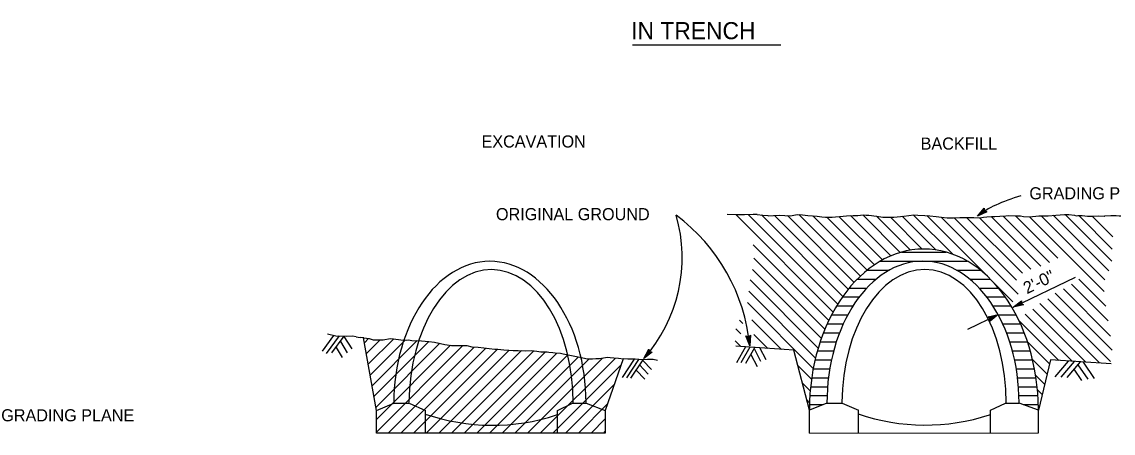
# Model space of a CAD drawing. Extents: x -894 to 866, y -476 to 714.
# Drawn here: x -128 to 511, y -34 to 206 of the extents above; entities that cross this region are included whole.
import ezdxf

# ---------------------------------------------------------------- set-up
doc = ezdxf.new("R2010")
doc.units = 0
for name, color, linetype in [('56 Stage 3 Anno', 7, 'Continuous'), ('57 Undefined', 7, 'Continuous'), ('59 Sndwall Anno', 7, 'Continuous'), ('60 Nongeo Data', 7, 'Continuous')]:
    doc.layers.add(name, color=color, linetype=linetype)

msp = doc.modelspace()

# ---------------------------------------------------------------- linework, layer by layer
at = {"layer": '56 Stage 3 Anno'}
for p, q in [((431.7844, 92.568), (435.7103, 97.2964)), ((432.8816, 93.4232), (435.745, 96.8684)), ((433.969, 94.2598), (435.8174, 96.4862)), ((435.0611, 95.1054), (435.8521, 96.0582)), ((435.7103, 97.2964), (435.7103, 97.2964)), ((435.7103, 97.2964), (435.8934, 95.755)), ((437.3466, 95.1865), (431.7844, 92.568)), ((431.7844, 92.568), (431.7844, 92.568)), ((436.9576, 95.335), (432.8753, 93.4133)), ((436.5525, 95.4759), (433.969, 94.2598)), ((436.2009, 95.6421), (435.0611, 95.1054)), ((435.8934, 95.755), (437.3466, 95.1865)), ((437.3466, 95.1865), (437.3466, 95.1865)), ((452.7202, 39.2162), (489.241, 56.8859)), ((452.7202, 39.2162), (457.5418, 43.0264)), ((458.7048, 40.6229), (452.7202, 39.2162)), ((452.7202, 39.2162), (452.7202, 39.2162)), ((458.3548, 40.8489), (453.9627, 39.8166)), ((453.9705, 39.8248), (457.4871, 42.6008)), ((455.2079, 40.4174), (457.4784, 42.2115)), ((457.9879, 41.0709), (455.2079, 40.4174)), ((456.452, 41.0182), (457.4233, 41.7855)), ((457.678, 41.3063), (456.452, 41.0182)), ((457.5418, 43.0264), (457.4009, 41.4807)), ((457.4009, 41.4807), (458.7048, 40.6229)), ((457.5418, 43.0264), (457.5418, 43.0264)), ((458.7048, 40.6229), (458.7048, 40.6229)), ((426.1045, 26.339), (443.9662, 34.9808)), ((437.9816, 33.5737), (443.9662, 34.9808)), ((439.2855, 32.7162), (437.9816, 33.5737)), ((437.9816, 33.5737), (437.9816, 33.5737)), ((438.3316, 33.3477), (442.7241, 34.3804)), ((438.6985, 33.126), (441.4784, 33.7792)), ((439.0084, 32.8906), (440.2343, 33.1788)), ((443.9662, 34.9808), (439.1446, 31.1701)), ((439.1446, 31.1701), (439.2855, 32.7162)), ((442.7158, 34.3717), (439.1993, 31.5961)), ((441.4784, 33.7792), (439.208, 31.9851)), ((440.2343, 33.1788), (439.2631, 32.4111)), ((443.9662, 34.9808), (443.9662, 34.9808)), ((439.1446, 31.1705), (439.1446, 31.1705)), ((298.3807, 16.7237), (296.1878, 22.465)), ((296.1878, 22.465), (296.1878, 22.465)), ((296.1878, 22.465), (297.6205, 21.8678)), ((298.1736, 18.0993), (296.5775, 22.2851)), ((297.9787, 19.4572), (296.9464, 22.1603)), ((297.7779, 20.8241), (297.3362, 21.9804)), ((297.6205, 21.8678), (298.8287, 22.8552)), ((297.8697, 22.08), (297.7779, 20.8241)), ((298.187, 22.3052), (297.9787, 19.4572)), ((298.5086, 22.5891), (298.1795, 18.0891)), ((298.8287, 22.8552), (298.3807, 16.7237)), ((298.8287, 22.8552), (298.8287, 22.8552)), ((236.419, 9.1879), (239.2292, 14.6536)), ((236.419, 9.1879), (239.2292, 14.6536)), ((241.2832, 12.9477), (236.419, 9.1879)), ((241.2832, 12.9477), (236.419, 9.1879)), ((240.8714, 13.0084), (237.3013, 10.2489)), ((240.8714, 13.0084), (237.3013, 10.2489)), ((237.3052, 10.2603), (239.3556, 14.2434)), ((237.3052, 10.2603), (239.3556, 14.2434)), ((238.1859, 11.3119), (239.5092, 13.8855)), ((238.1859, 11.3119), (239.5092, 13.8855)), ((240.4454, 13.0584), (238.1859, 11.3119)), ((240.4454, 13.0584), (238.1859, 11.3119)), ((239.0694, 12.3741), (239.6355, 13.4749)), ((239.0694, 12.3741), (239.6355, 13.4749)), ((240.0659, 13.1442), (239.0694, 12.3741)), ((240.0659, 13.1442), (239.0694, 12.3741)), ((239.2292, 14.6536), (239.7414, 13.1883)), ((239.2292, 14.6536), (239.7414, 13.1883)), ((239.2292, 14.6532), (239.2292, 14.6532)), ((239.2292, 14.6532), (239.2292, 14.6532)), ((239.7414, 13.1883), (241.2832, 12.9477)), ((239.7414, 13.1883), (241.2832, 12.9477)), ((241.2832, 12.9477), (241.2832, 12.9477)), ((241.2832, 12.9477), (241.2832, 12.9477)), ((298.3807, 16.7237), (298.3807, 16.7237)), ((236.419, 9.1879), (236.419, 9.1879)), ((236.419, 9.1879), (236.419, 9.1879))]:
    msp.add_line(p, q, dxfattribs=at)
for centre, radius, start, end in [((169.3615, 68.3964), 89.4559, 318.5571528, 16.0222111), ((191.0371, 6.5352), 107.8258, 5.4220083, 53.3887889)]:
    msp.add_arc(centre, radius, start, end, dxfattribs=at)
msp.add_ellipse((522.6385, 75.2835), major_axis=(-99.4917, 3.1091), ratio=0.36514398, start_param=5.44119853, end_param=5.87467606, dxfattribs=at)
at = {"layer": '57 Undefined'}
msp.add_line((229.7647, 192.7832), (316.6515, 192.7832), dxfattribs=at)
at = {"layer": '59 Sndwall Anno'}
for p, q in [((54.5985, 22.7583), (47.8792, 13.6387)), ((57.8111, 22.4607), (50.2229, 12.1619)), ((60.667, 22.3418), (53.4662, 12.5686)), ((58.5855, 19.3001), (62.6316, 12.554)), ((60.6083, 22.156), (65.3087, 14.8147)), ((56.0867, 15.7899), (59.6568, 9.8765)), ((295.8787, 15.9981), (290.6417, 6.804)), ((298.4567, 15.8438), (293.2193, 6.6493)), ((301.2405, 15.5859), (296.0031, 6.3914)), ((301.0937, 14.7064), (304.7677, 7.7836)), ((304.187, 15.6343), (307.8606, 8.7115)), ((230.7127, 8.9348), (223.5769, -1.8424)), ((233.271, 8.6371), (226.1352, -2.14)), ((235.71, 8.5182), (228.5745, -2.2589)), ((235.7848, 8.1525), (240.9044, 2.8233)), ((298.9799, 11.5615), (302.6539, 4.6387)), ((484.9221, 7.7891), (477.1012, -1.3896)), ((488.376, 7.5316), (480.5555, -1.6471)), ((492.0366, 7.3769), (484.2158, -1.8018)), ((493.7094, 7.1292), (500.2449, -2.479)), ((231.9174, 2.5005), (237.0375, -2.8286)), ((233.8214, 5.4753), (238.9411, 0.1462)), ((488.2445, 3.0048), (492.7776, -3.6593)), ((490.5646, 5.6344), (496.3921, -2.9333))]:
    msp.add_line(p, q, dxfattribs=at)
for points in [[(347.2054, 36.4178), (290.3654, 93.2582)], [(349.9389, 41.1091), (297.7275, 93.32)], [(352.9026, 45.5697), (305.2311, 93.2417)], [(356.1018, 49.7953), (312.9027, 92.994)], [(359.5451, 53.7768), (320.4661, 92.8558)], [(363.2459, 57.5004), (327.2157, 93.5306)], [(367.2235, 60.9472), (335.4314, 92.7397)], [(371.5018, 64.0933), (343.5645, 92.031)], [(376.1175, 66.9027), (350.6546, 92.3653)], [(381.1246, 69.3201), (357.5097, 92.935)], [(386.588, 71.2815), (364.5585, 93.311)], [(392.6293, 72.6645), (372.7223, 92.5716)], [(399.427, 73.2917), (380.7856, 91.933)], [(407.3565, 72.7866), (387.666, 92.4771)], [(417.3324, 70.235), (394.3356, 93.2318)], [(436.8458, 58.1469), (402.0699, 92.9224)], [(455.5583, 46.8583), (410.4702, 91.9468)], [(454.7119, 55.1295), (418.1683, 91.6736)], [(458.1379, 59.128), (425.4328, 91.8334)], [(463.1308, 61.5598), (433.0607, 91.6299)], [(468.8831, 63.2319), (439.7615, 92.3539)], [(474.0662, 65.474), (446.9335, 92.6062)], [(478.8961, 68.0685), (454.1603, 92.8043)], [(505.985, 48.404), (462.2138, 92.1755)], [(506.4307, 55.3831), (469.1394, 92.6743)], [(508.7539, 60.4843), (476.1516, 93.0869)], [(510.4795, 66.1835), (483.1886, 93.4743)], [(510.7807, 73.3067), (491.0898, 92.998)], [(511.0822, 80.4303), (498.9287, 92.5834)], [(506.3433, 92.5936), (506.3055, 92.631)], [(344.696, 31.5028), (300.3472, 75.8515)], [(387.3868, 71.5051), (413.3986, 71.5051)], [(342.4117, 26.3623), (300.7933, 67.9807)], [(374.9679, 66.2551), (425.8174, 66.2551)], [(340.3554, 20.9942), (299.9394, 61.4098)], [(367.2959, 61.0051), (380.275, 61.0051)], [(419.5049, 61.0051), (433.4899, 61.0051)], [(338.5338, 15.391), (298.6827, 55.2421)], [(361.4408, 55.7551), (372.5498, 55.7551)], [(427.23, 55.7551), (439.3446, 55.7551)], [(452.5595, 42.4327), (441.5812, 53.411)], [(508.3055, 31.2347), (486.7917, 52.7484)], [(507.0244, 39.9402), (491.1939, 55.7707)], [(336.9527, 9.5473), (297.8106, 48.6898)], [(352.6822, 45.2552), (362.5144, 45.2552)], [(356.6814, 50.5051), (366.9502, 50.5051)], [(432.8296, 50.5051), (444.104, 50.5051)], [(437.2655, 45.2552), (448.1032, 45.2552)], [(510.6507, 14.0399), (477.2788, 47.4118)], [(509.8051, 22.3103), (482.1127, 50.0027)], [(335.6298, 3.4458), (297.0413, 42.0343)], [(349.2645, 40.0052), (358.851, 40.0052)], [(440.9288, 40.0052), (451.5209, 40.0052)], [(503.1925, 6.6489), (468.3374, 41.504)], [(509.8035, 7.4623), (473.0457, 44.2205)], [(317.0499, 14.6013), (299.6823, 31.9686)], [(346.318, 34.7552), (355.7806, 34.7552)], [(443.9993, 34.7552), (454.4678, 34.7552)], [(487.35, 7.6422), (459.8233, 35.169)], [(495.2712, 7.1458), (464.2469, 38.1701)], [(293.0909, 23.7107), (290.1764, 26.6253)], [(294.4071, 29.8194), (292.4709, 31.7556)], [(343.7672, 29.5052), (353.1806, 29.5052)], [(446.5997, 29.5052), (457.0186, 29.5052)], [(479.4284, 8.1391), (456.1119, 31.456)], [(72.6914, 18.4879), (75.1595, 20.956)], [(73.8032, 12.1749), (81.8457, 20.2174)], [(74.9146, 5.8623), (89.852, 20.7993)], [(76.0264, -0.4507), (96.5287, 20.0517)], [(77.1382, -6.7636), (103.6173, 19.7154)], [(293.1776, 16.1993), (289.8224, 19.5548)], [(309.0925, 15.134), (300.8665, 23.3599)], [(341.566, 24.2552), (350.9759, 24.2552)], [(448.8044, 24.2552), (459.2197, 24.2552)], [(78.2496, -13.0766), (110.4571, 19.1304)], [(79.3614, -19.3896), (116.8897, 18.1391)], [(79.663, -26.5128), (123.1578, 16.9824)], [(79.663, -33.9376), (130.4232, 16.8229)], [(86.5914, -34.4333), (136.9755, 15.9505)], [(94.0185, -34.4309), (143.7672, 15.3178)], [(101.4453, -34.4289), (150.603, 14.7292)], [(108.872, -34.4266), (157.4814, 14.1828)], [(116.2988, -34.4242), (164.6113, 13.8879)], [(123.7255, -34.4222), (171.8829, 13.7347)], [(131.1523, -34.4203), (178.6813, 13.1088)], [(338.0582, 13.7552), (347.5558, 13.7552)], [(339.672, 19.0052), (349.1121, 19.0052)], [(450.6682, 19.0052), (461.1134, 19.0052)], [(452.2241, 13.7552), (462.7276, 13.7552)], [(474.0355, 6.1076), (461.1008, 19.0422)], [(138.579, -34.4179), (185.423, 12.4261)], [(146.0058, -34.4156), (191.8825, 11.4607)], [(153.4326, -34.4136), (197.9695, 10.1233)], [(160.8593, -34.4112), (204.3112, 9.0407)], [(168.2861, -34.4093), (212.2021, 9.5068)], [(175.7132, -34.4069), (219.6631, 9.543)], [(336.7027, 8.5052), (346.2798, 8.5052)], [(453.5005, 8.5052), (464.0827, 8.5052)], [(472.5863, 0.1324), (464.0414, 8.6773)], [(183.1396, -34.4049), (223.106, 5.5615)], [(334.5794, -2.9282), (326.5728, 5.0781)], [(335.594, 3.2552), (345.2664, 3.2552)], [(454.5135, 3.2552), (465.1914, 3.2552)], [(190.5663, -34.4026), (219.1163, -5.853)], [(333.822, -9.5959), (329.1665, -4.94)], [(334.7113, -1.9948), (344.5011, -1.9948)], [(455.2792, -1.9948), (466.0741, -1.9948)], [(471.137, -5.8432), (465.8575, -0.5637)], [(333.6074, -12.4947), (343.6672, -12.4947)], [(334.0515, -7.2447), (343.9672, -7.2447)], [(455.8127, -7.2447), (466.7339, -7.2447)], [(456.1131, -12.4947), (467.178, -12.4947)], [(469.6878, -11.8188), (466.9122, -9.0428)], [(197.9935, -34.4006), (215.1261, -17.2676)], [(333.3712, -17.7447), (341.4731, -17.7447)], [(458.5142, -17.7447), (467.4142, -17.7447)], [(205.4203, -34.3982), (213.786, -26.0325)]]:
    msp.add_lwpolyline(points, dxfattribs=at)
at = {"layer": '60 Nongeo Data'}
for p, q in [((79.6626, -21.1014), (72.1981, 21.2898)), ((324.2448, 14.1194), (290.2134, 16.3981)), ((333.331, -21.027), (324.2448, 14.0698)), ((224.3375, 9.0836), (213.786, -21.1014)), ((474.6016, 8.4418), (467.4544, -21.027)), ((510.1417, 6.2131), (474.6016, 8.4418)), ((79.6626, -21.1014), (89.9181, -16.9672)), ((89.9181, -16.9672), (98.7276, -16.9672)), ((98.8161, -16.9672), (108.3677, -21.1014)), ((185.7195, -21.1014), (194.6329, -16.9672)), ((194.6329, -16.9672), (202.5254, -16.9672)), ((202.5254, -16.9672), (213.786, -21.1014)), ((343.5865, -16.8928), (333.331, -21.027)), ((343.5865, -16.8928), (352.4845, -16.8928)), ((352.4845, -16.8928), (362.0357, -21.027)), ((439.3879, -21.027), (448.3013, -16.8928)), ((448.3013, -16.8928), (456.1938, -16.8928)), ((467.4544, -21.027), (456.1938, -16.8928)), ((79.6626, -34.4352), (79.6626, -21.1014)), ((108.3677, -34.4352), (108.3677, -21.1014)), ((185.2408, -23.8069), (185.7195, -23.6305)), ((185.7195, -34.4352), (185.7195, -21.1014)), ((213.786, -21.1014), (213.786, -34.3959)), ((333.331, -34.3884), (333.331, -21.027)), ((362.0357, -34.3608), (362.0357, -21.027)), ((438.9092, -23.7325), (439.4025, -23.5506)), ((439.3879, -34.3215), (439.3879, -21.027)), ((467.4544, -34.3215), (467.4544, -21.027)), ((213.7899, -34.3959), (79.6626, -34.4352)), ((333.331, -34.3608), (467.4583, -34.3215))]:
    msp.add_line(p, q, dxfattribs=at)
for points in [[(302.6523, 93.4661), (302.5937, 93.4712), (300.3815, 93.52), (295.3039, 93.3692), (291.2319, 93.2684), (285.1496, 93.5653)], [(302.6523, 93.4661), (306.0118, 93.1736), (309.0279, 92.9255), (309.1787, 92.8263), (312.2956, 92.9763), (315.7141, 93.0767), (318.881, 92.8787), (322.2492, 92.8299), (326.1708, 93.6271), (329.3881, 93.3295), (332.3539, 92.9326), (337.8834, 92.5858), (340.6979, 92.1885), (342.8597, 92.0401), (346.6802, 91.9913), (348.6408, 92.0913), (351.205, 92.4405), (355.0259, 92.8397), (358.9471, 92.9901), (361.7625, 92.9413), (364.779, 93.3401), (366.6388, 93.0917), (368.2475, 93.0425), (372.5703, 92.596), (376.29, 91.9999), (382.8254, 91.9023), (388.7077, 92.6007), (394.4892, 93.2491), (396.9525, 93.2003), (400.8734, 93.0023), (403.8391, 92.8043), (407.5588, 92.3574), (410.7257, 91.9106), (414.0435, 91.5633), (417.8139, 91.6641), (421.534, 91.7645), (427.2651, 91.8657), (429.6277, 91.7669), (433.3474, 91.6188), (434.4033, 91.818), (435.3588, 91.9677), (437.3194, 92.1673), (439.9336, 92.3669), (441.995, 92.3677), (444.8603, 92.5177), (448.3796, 92.668), (450.2398, 92.8677), (453.8591, 92.8188), (456.9257, 92.6704), (458.7855, 92.4224), (462.2036, 92.1743), (467.7339, 92.6736), (470.5492, 92.6743), (473.2138, 92.8243), (477.6882, 93.224), (480.202, 93.4236), (482.8662, 93.4743), (485.2791, 93.4747), (488.5969, 93.0779), (489.552, 92.7299), (490.5575, 93.0287), (493.1213, 92.8803), (496.2882, 92.5826), (499.1031, 92.5834), (502.924, 92.7338), (506.1913, 92.5854), (506.4594, 92.5999)], [(519.2118, 92.4401), (516.5976, 92.5885), (514.8885, 92.5381), (513.0283, 92.6869), (509.8614, 92.7854), (506.4594, 92.5999)], [(67.9064, 21.9072), (65.7571, 22.402), (61.9363, 22.202), (55.954, 22.3993), (51.0784, 23.4426)], [(67.9268, 21.8591), (70.1882, 21.4824)], [(72.2827, 21.2717), (71.9394, 21.3091), (70.1882, 21.4824)], [(72.3115, 21.2686), (75.5587, 20.9123), (77.7197, 20.2162), (83.702, 20.2182), (87.674, 20.9658), (89.735, 20.817), (94.0075, 20.1713), (97.1244, 20.0229), (98.4819, 20.1229), (100.4921, 19.8249), (106.1224, 19.6276), (110.4452, 19.1316), (113.713, 18.8339), (119.8448, 17.4922), (123.7153, 16.8965), (128.0889, 16.8481), (132.6133, 16.7997), (135.6791, 16.0044), (139.2479, 15.856), (142.616, 15.4095), (145.7326, 15.1615), (149.0503, 14.8143), (150.8597, 14.7151), (154.3786, 14.4178), (157.1936, 14.2198), (159.9081, 13.8721), (162.7231, 13.9725), (167.1471, 13.7745), (170.5152, 13.9249), (173.7321, 13.478), (176.0947, 13.1804), (179.664, 13.082), (180.7195, 12.8832), (182.9817, 12.7843), (184.4896, 12.4863), (187.5557, 12.2883), (189.1644, 11.8907), (192.9341, 11.2946), (197.8092, 10.1517), (200.6242, 9.6548), (203.288, 9.0588), (206.0529, 9.0096), (206.2037, 9.0096), (208.3155, 9.2096), (210.3261, 9.2099), (215.0525, 9.9576), (216.5604, 9.8588), (218.7218, 9.6103), (221.4868, 9.4123), (224.4525, 9.1147), (224.482, 9.1115)], [(244.3796, 8.1781), (241.9166, 8.5753), (238.5985, 8.5745), (235.5824, 8.5237), (231.3096, 8.9206), (229.1982, 8.9198), (226.936, 8.8694), (224.3415, 9.1257)], [(333.4082, -16.6065), (331.7598, -14.9581)], [(212.847, -34.3963), (213.786, -33.4569)]]:
    msp.add_lwpolyline(points, dxfattribs=at)
for centre in [(147.5692, 91.6089), (401.2375, 91.6833)]:
    msp.add_arc(centre, 121.4081, 251.1415778, 288.0767111, dxfattribs=at)
for centre, major_axis, ratio, start_param, end_param in [((400.3928, -21.0268), (0, -94.3264), 0.71095388, 1.57728789, 4.71128336), ((146.2218, -16.9673), (0, -83.1065), 0.67748897, 1.57414091, 4.71328225), ((399.8901, -16.8929), (0, -83.1065), 0.67748897, 1.57414091, 4.71328225), ((146.8143, -16.8773), (-0.5835, -78.1417), 0.61534659, 1.57589007, 4.71231985), ((400.4826, -16.8029), (-0.5835, -78.1417), 0.61534659, 1.57780397, 4.7123197)]:
    msp.add_ellipse(centre, major_axis=major_axis, ratio=ratio, start_param=start_param, end_param=end_param, dxfattribs=at)

# ---------------------------------------------------------------- texts
at = {"layer": '57 Undefined'}
for s, height, p in [('IN TRENCH', 10, (228.9544, 196.1297)), ('GRADING PLANE', 7.0866, (462.1894, 102.3944)), ('ORIGINAL GROUND', 7.0866, (149.7384, 90.1942)), ('GRADING PLANE', 7.0866, (-140.0649, -27.5203))]:
    msp.add_text(s, height=height, dxfattribs=at).set_placement(p)
for s, rotation, p in [('EXCAVATION', 0.0168278, (141.2775, 132.7235)), ('BACKFILL', 0.0168278, (398.5147, 131.5054)), ('2\'-0"', 25.8186167, (460.7786, 46.8092))]:
    msp.add_text(s, height=7.0866, rotation=rotation, dxfattribs=at).set_placement(p)

doc.saveas('drawing.dxf')
